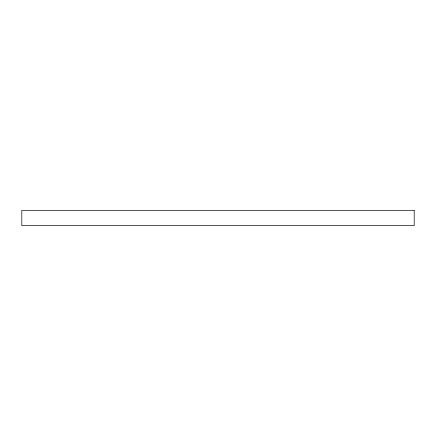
<?xml version="1.0" encoding="UTF-8"?>
<svg xmlns="http://www.w3.org/2000/svg" width="436" height="436" viewBox="0 0 436 436"><rect width="100%" height="100%" fill="white"/><g stroke="black" fill="none" stroke-linecap="round" stroke-linejoin="round"><path stroke-width="0.65" d="M414.2 210.365L21.8 210.365L21.8 225.635L414.2 225.635L414.2 210.365"/></g></svg>
